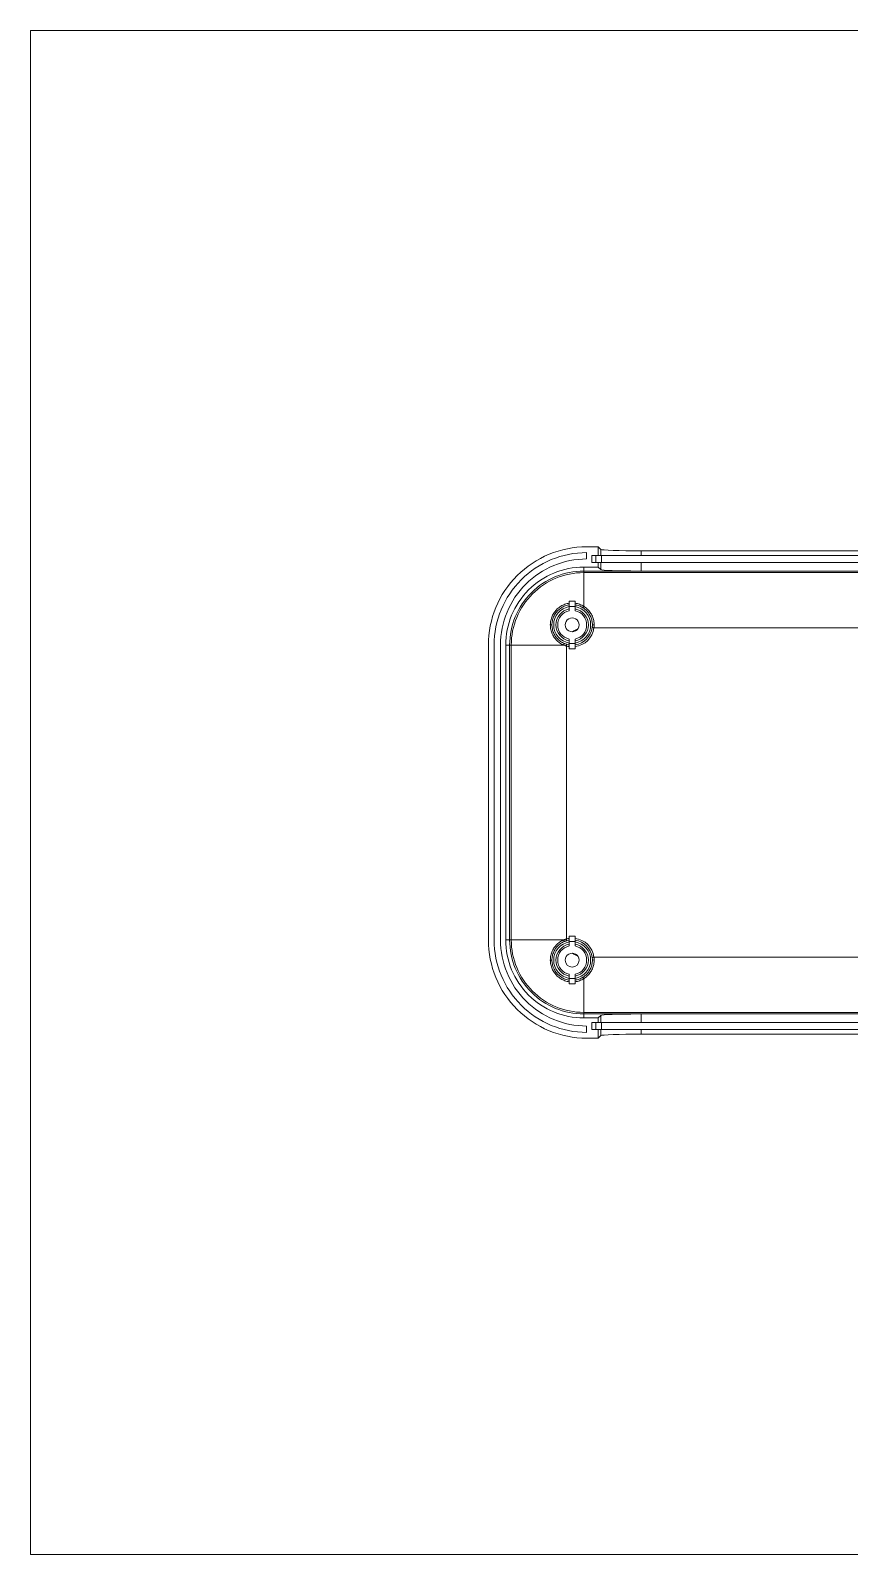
# Model space of a CAD drawing. Header units: millimetres. Extents: x -1304 to 1304, y -904 to 904.
# Drawn here: x -966.7 to -824.9, y -634.8 to -371.2 of the extents above; entities that cross this region are included whole.
import ezdxf

# ---------------------------------------------------------------- set-up
doc = ezdxf.new("R2010")
doc.units = ezdxf.units.MM
doc.header["$MEASUREMENT"] = 0
doc.layers.add('layer 1', color=7, linetype='Continuous')

msp = doc.modelspace()

# ---------------------------------------------------------------- linework, layer by layer
at = {"layer": 'layer 1', "color": 8, "lineweight": 18}
for points in [[(-966.6707, -634.8485), (-966.6707, -634.8485), (-966.6707, -371.1818), (-966.6707, -371.1818)], [(-683.1707, -371.1818), (-683.1707, -371.1818), (-966.6707, -371.1818), (-966.6707, -371.1818)], [(-966.6707, -634.8485), (-966.6707, -634.8485), (-683.1707, -634.8485), (-683.1707, -634.8485)]]:
    msp.add_open_spline(points, degree=3, dxfattribs=at)
at = {"layer": 'layer 1', "color": 155, "lineweight": 18}
for points, knots in [([(-870.4207, -460.5152), (-874.9294, -460.5152), (-879.2534, -462.3062), (-882.4415, -465.4943), (-885.6296, -468.6825), (-887.4207, -473.0065), (-887.4207, -477.5152)], [0, 0, 0, 0, 0.5, 0.5, 0.5, 1, 1, 1, 1]), ([(-870.4207, -461.5152), (-874.6642, -461.5152), (-878.7338, -463.2009), (-881.7344, -466.2014), (-884.735, -469.202), (-886.4207, -473.2717), (-886.4207, -477.5152)], [0, 0, 0, 0, 0.5, 0.5, 0.5, 1, 1, 1, 1]), ([(-870.4207, -462.6152), (-874.3724, -462.6152), (-878.1623, -464.185), (-880.9566, -466.9793), (-883.7509, -469.7736), (-885.3207, -473.5634), (-885.3207, -477.5152)], [0, 0, 0, 0, 0.5, 0.5, 0.5, 1, 1, 1, 1]), ([(-870.9207, -464.0152), (-874.5011, -464.0152), (-877.9349, -465.4375), (-880.4666, -467.9692), (-882.9984, -470.501), (-884.4207, -473.9347), (-884.4207, -477.5152)], [0, 0, 0, 0, 0.5, 0.5, 0.5, 1, 1, 1, 1]), ([(-860.9799, -464.6965), (-861.0596, -464.6965), (-861.1385, -464.6964), (-861.2167, -464.6962), (-861.2948, -464.696), (-861.3721, -464.6957), (-861.4487, -464.6956)], [0, 0, 0, 0, 0.5, 0.5, 0.5, 1, 1, 1, 1]), ([(-876.7012, -474.0269), (-876.7014, -473.8961), (-876.6948, -473.7657), (-876.6816, -473.6365), (-876.6684, -473.5073), (-876.6486, -473.3794), (-876.6223, -473.2527), (-876.596, -473.1259), (-876.5632, -473.0004), (-876.524, -472.8767), (-876.4848, -472.7531), (-876.4392, -472.6315), (-876.3875, -472.5126), (-876.3359, -472.3937), (-876.2781, -472.2776), (-876.2146, -472.1647), (-876.151, -472.0518), (-876.0816, -471.9421), (-876.0067, -471.8362), (-875.9319, -471.7303), (-875.8515, -471.6282), (-875.7662, -471.5306), (-875.6809, -471.433), (-875.5906, -471.3398), (-875.4958, -471.2516), (-875.401, -471.1633), (-875.3017, -471.0799), (-875.1984, -471.0019), (-875.095, -470.9238), (-874.9876, -470.851), (-874.8768, -470.7839), (-874.766, -470.7168), (-874.6518, -470.6555), (-874.5348, -470.6002), (-874.4177, -470.5448), (-874.2978, -470.4955), (-874.1756, -470.4524), (-874.0534, -470.4093), (-873.9289, -470.3725), (-873.8028, -470.3422), (-873.6768, -470.3118), (-873.5492, -470.288), (-873.4207, -470.2707)], [0, 0, 0, 0, 0.07142857, 0.07142857, 0.07142857, 0.14285714, 0.14285714, 0.14285714, 0.21428571, 0.21428571, 0.21428571, 0.28571429, 0.28571429, 0.28571429, 0.35714286, 0.35714286, 0.35714286, 0.42857143, 0.42857143, 0.42857143, 0.5, 0.5, 0.5, 0.57142857, 0.57142857, 0.57142857, 0.64285714, 0.64285714, 0.64285714, 0.71428571, 0.71428571, 0.71428571, 0.78571429, 0.78571429, 0.78571429, 0.85714286, 0.85714286, 0.85714286, 0.92857143, 0.92857143, 0.92857143, 1, 1, 1, 1]), ([(-876.4207, -474.0152), (-876.4207, -473.9089), (-876.4158, -473.8026), (-876.4062, -473.6967), (-876.3947, -473.5716), (-876.3766, -473.4472), (-876.3518, -473.3241), (-876.327, -473.201), (-876.2956, -473.0792), (-876.2577, -472.9594), (-876.2198, -472.8396), (-876.1754, -472.7218), (-876.1248, -472.6067), (-876.0743, -472.4917), (-876.0175, -472.3795), (-875.9549, -472.2706), (-875.8923, -472.1616), (-875.8238, -472.0561), (-875.7498, -471.9545), (-875.6757, -471.8529), (-875.5962, -471.7552), (-875.5117, -471.6621), (-875.4273, -471.5692), (-875.3378, -471.4807), (-875.2438, -471.3973), (-875.1499, -471.314), (-875.0515, -471.2357), (-874.9492, -471.163), (-874.8469, -471.0902), (-874.7406, -471.0229), (-874.631, -470.9615), (-874.5215, -470.9002), (-874.4087, -470.8447), (-874.2933, -470.7955), (-874.1777, -470.7463), (-874.0595, -470.7032), (-873.9393, -470.6667), (-873.819, -470.6301), (-873.6968, -470.6), (-873.5733, -470.5765), (-873.5226, -470.5669), (-873.4717, -470.5584), (-873.4207, -470.5511)], [0, 0, 0, 0, 0.07142857, 0.07142857, 0.07142857, 0.14285714, 0.14285714, 0.14285714, 0.21428571, 0.21428571, 0.21428571, 0.28571429, 0.28571429, 0.28571429, 0.35714286, 0.35714286, 0.35714286, 0.42857143, 0.42857143, 0.42857143, 0.5, 0.5, 0.5, 0.57142857, 0.57142857, 0.57142857, 0.64285714, 0.64285714, 0.64285714, 0.71428571, 0.71428571, 0.71428571, 0.78571429, 0.78571429, 0.78571429, 0.85714286, 0.85714286, 0.85714286, 0.92857143, 0.92857143, 0.92857143, 1, 1, 1, 1]), ([(-873.4207, -471.5657), (-874.5847, -471.8033), (-875.4207, -472.8272), (-875.4207, -474.0152), (-875.4207, -475.2031), (-874.5847, -476.2271), (-873.4207, -476.4646)], [0, 0, 0, 0, 0.5, 0.5, 0.5, 1, 1, 1, 1]), ([(-872.4207, -469.9013), (-872.588, -469.9014), (-872.7549, -469.9016), (-872.9216, -469.9018), (-873.0883, -469.9019), (-873.2546, -469.9021), (-873.4207, -469.9023)], [0, 0, 0, 0, 0.5, 0.5, 0.5, 1, 1, 1, 1]), ([(-872.4207, -470.2699), (-872.2882, -470.2874), (-872.1567, -470.312), (-872.0267, -470.3435), (-871.8967, -470.375), (-871.7684, -470.4134), (-871.6423, -470.4585), (-871.5162, -470.5037), (-871.3923, -470.5556), (-871.2718, -470.6137), (-871.1513, -470.6719), (-871.0341, -470.7364), (-870.9207, -470.8068)], [0, 0, 0, 0, 0.25, 0.25, 0.25, 0.5, 0.5, 0.5, 0.75, 0.75, 0.75, 1, 1, 1, 1]), ([(-872.4207, -470.5511), (-872.3022, -470.5682), (-872.1845, -470.5914), (-872.0683, -470.6205), (-871.9521, -470.6497), (-871.8373, -470.6849), (-871.7245, -470.7259), (-871.6118, -470.7669), (-871.501, -470.8138), (-871.3931, -470.8661), (-871.2852, -470.9184), (-871.1802, -470.9762), (-871.0786, -471.0391)], [0, 0, 0, 0, 0.25, 0.25, 0.25, 0.5, 0.5, 0.5, 0.75, 0.75, 0.75, 1, 1, 1, 1]), ([(-872.4207, -476.4646), (-871.2567, -476.2271), (-870.4207, -475.2031), (-870.4207, -474.0152), (-870.4207, -472.8272), (-871.2567, -471.8033), (-872.4207, -471.5657)], [0, 0, 0, 0, 0.5, 0.5, 0.5, 1, 1, 1, 1]), ([(-871.0786, -471.0391), (-870.9787, -471.101), (-870.8816, -471.168), (-870.7878, -471.2401), (-870.694, -471.3123), (-870.6034, -471.3895), (-870.5169, -471.4711), (-870.4305, -471.5528), (-870.3481, -471.639), (-870.2704, -471.7291), (-870.1928, -471.8191), (-870.1198, -471.913), (-870.0519, -472.0102), (-869.9839, -472.1074), (-869.921, -472.208), (-869.8632, -472.3116), (-869.8055, -472.4153), (-869.7529, -472.522), (-869.7059, -472.6314), (-869.6588, -472.7407), (-869.6172, -472.8528), (-869.5815, -472.9666), (-869.5457, -473.0804), (-869.5158, -473.1959), (-869.492, -473.3124), (-869.4681, -473.4289), (-869.4502, -473.5463), (-869.4384, -473.6637), (-869.4265, -473.7811), (-869.4207, -473.8984), (-869.4207, -474.0152)], [0, 0, 0, 0, 0.1, 0.1, 0.1, 0.2, 0.2, 0.2, 0.3, 0.3, 0.3, 0.4, 0.4, 0.4, 0.5, 0.5, 0.5, 0.6, 0.6, 0.6, 0.7, 0.7, 0.7, 0.8, 0.8, 0.8, 0.9, 0.9, 0.9, 1, 1, 1, 1]), ([(-870.9207, -470.8068), (-870.8119, -470.8742), (-870.7068, -470.9468), (-870.6051, -471.025), (-870.5033, -471.1032), (-870.4049, -471.1871), (-870.311, -471.2758), (-870.2171, -471.3645), (-870.1277, -471.4581), (-870.0433, -471.5558), (-869.959, -471.6536), (-869.8798, -471.7556), (-869.806, -471.8611), (-869.7322, -471.9667), (-869.6639, -472.0759), (-869.6012, -472.1884), (-869.5385, -472.3009), (-869.4814, -472.4168), (-869.4303, -472.5356), (-869.3792, -472.6544), (-869.334, -472.776), (-869.2952, -472.8995), (-869.2564, -473.0231), (-869.224, -473.1486), (-869.1981, -473.2751), (-869.1721, -473.4016), (-869.1527, -473.5292), (-869.1399, -473.6565), (-869.127, -473.7838), (-869.1207, -473.9108), (-869.1207, -474.0379)], [0, 0, 0, 0, 0.1, 0.1, 0.1, 0.2, 0.2, 0.2, 0.3, 0.3, 0.3, 0.4, 0.4, 0.4, 0.5, 0.5, 0.5, 0.6, 0.6, 0.6, 0.7, 0.7, 0.7, 0.8, 0.8, 0.8, 0.9, 0.9, 0.9, 1, 1, 1, 1]), ([(-874.3778, -477.5152), (-874.5026, -477.4627), (-874.6242, -477.4038), (-874.7424, -477.3385), (-874.8606, -477.2733), (-874.9753, -477.2017), (-875.0858, -477.1243), (-875.1963, -477.0469), (-875.3025, -476.9637), (-875.4039, -476.8751), (-875.5053, -476.7866), (-875.6019, -476.6927), (-875.6933, -476.594), (-875.7846, -476.4953), (-875.8707, -476.3917), (-875.9511, -476.2838), (-876.0315, -476.1759), (-876.1061, -476.0636), (-876.1745, -475.9479), (-876.2428, -475.8322), (-876.305, -475.713), (-876.3606, -475.5907), (-876.4163, -475.4685), (-876.4655, -475.3431), (-876.5079, -475.2155), (-876.5503, -475.088), (-876.5859, -474.9581), (-876.6144, -474.8271), (-876.643, -474.696), (-876.6646, -474.5636), (-876.679, -474.4301), (-876.6935, -474.2966), (-876.701, -474.1619), (-876.7012, -474.0269)], [0, 0, 0, 0, 0.09090909, 0.09090909, 0.09090909, 0.18181818, 0.18181818, 0.18181818, 0.27272727, 0.27272727, 0.27272727, 0.36363636, 0.36363636, 0.36363636, 0.45454545, 0.45454545, 0.45454545, 0.54545455, 0.54545455, 0.54545455, 0.63636364, 0.63636364, 0.63636364, 0.72727273, 0.72727273, 0.72727273, 0.81818182, 0.81818182, 0.81818182, 0.90909091, 0.90909091, 0.90909091, 1, 1, 1, 1]), ([(-874.2837, -477.2388), (-874.3875, -477.195), (-874.4893, -477.146), (-874.5884, -477.0923), (-874.7001, -477.0317), (-874.8086, -476.9651), (-874.9131, -476.8927), (-875.0174, -476.8205), (-875.1178, -476.7426), (-875.2137, -476.6594), (-875.3094, -476.5764), (-875.4006, -476.4882), (-875.4868, -476.3953), (-875.573, -476.3024), (-875.6541, -476.2048), (-875.7297, -476.1031), (-875.8053, -476.0014), (-875.8753, -475.8956), (-875.9395, -475.7863), (-876.0035, -475.6772), (-876.0616, -475.5646), (-876.1135, -475.4491), (-876.1654, -475.3336), (-876.211, -475.2152), (-876.25, -475.0947), (-876.2891, -474.9743), (-876.3216, -474.8517), (-876.3474, -474.7278), (-876.3731, -474.604), (-876.3921, -474.4789), (-876.4043, -474.353), (-876.4152, -474.2407), (-876.4207, -474.1279), (-876.4207, -474.0152)], [0, 0, 0, 0, 0.09090909, 0.09090909, 0.09090909, 0.18181818, 0.18181818, 0.18181818, 0.27272727, 0.27272727, 0.27272727, 0.36363636, 0.36363636, 0.36363636, 0.45454545, 0.45454545, 0.45454545, 0.54545455, 0.54545455, 0.54545455, 0.63636364, 0.63636364, 0.63636364, 0.72727273, 0.72727273, 0.72727273, 0.81818182, 0.81818182, 0.81818182, 0.90909091, 0.90909091, 0.90909091, 1, 1, 1, 1]), ([(-871.7207, -474.0152), (-871.7207, -473.5864), (-871.9494, -473.1903), (-872.3207, -472.9759), (-872.692, -472.7616), (-873.1494, -472.7616), (-873.5207, -472.9759), (-873.892, -473.1903), (-874.1207, -473.5864), (-874.1207, -474.0152)], [0, 0, 0, 0, 0.33333333, 0.33333333, 0.33333333, 0.66666667, 0.66666667, 0.66666667, 1, 1, 1, 1]), ([(-874.1207, -474.0152), (-874.1207, -474.4439), (-873.892, -474.84), (-873.5207, -475.0544), (-873.1494, -475.2687), (-872.692, -475.2687), (-872.3207, -475.0544), (-871.9494, -474.84), (-871.7207, -474.4439), (-871.7207, -474.0152)], [0, 0, 0, 0, 0.33333333, 0.33333333, 0.33333333, 0.66666667, 0.66666667, 0.66666667, 1, 1, 1, 1]), ([(-869.4497, -474.4652), (-869.4498, -474.4659), (-869.448, -474.4669), (-869.4443, -474.4681), (-869.4406, -474.4693), (-869.435, -474.4708), (-869.4277, -474.4724), (-869.4203, -474.474), (-869.4112, -474.4759), (-869.4004, -474.4779), (-869.3897, -474.4799), (-869.3774, -474.4821), (-869.3637, -474.4844), (-869.35, -474.4867), (-869.3349, -474.4891), (-869.3188, -474.4916), (-869.3027, -474.4941), (-869.2854, -474.4967), (-869.2675, -474.4993), (-869.2495, -474.502), (-869.2308, -474.5046), (-869.2117, -474.5072), (-869.1927, -474.5098), (-869.1732, -474.5124), (-869.1537, -474.515)], [0, 0, 0, 0, 0.125, 0.125, 0.125, 0.25, 0.25, 0.25, 0.375, 0.375, 0.375, 0.5, 0.5, 0.5, 0.625, 0.625, 0.625, 0.75, 0.75, 0.75, 0.875, 0.875, 0.875, 1, 1, 1, 1]), ([(-869.4207, -474.0152), (-869.4207, -474.057), (-869.4214, -474.0989), (-869.4229, -474.1407), (-869.4251, -474.1997), (-869.4287, -474.2587), (-869.4338, -474.3175), (-869.4381, -474.3668), (-869.4434, -474.4161), (-869.4497, -474.4652)], [0, 0, 0, 0, 0.33333333, 0.33333333, 0.33333333, 0.66666667, 0.66666667, 0.66666667, 1, 1, 1, 1]), ([(-869.4207, -474.0152), (-869.4207, -474.0212), (-869.3891, -474.027), (-869.3328, -474.0313), (-869.2766, -474.0355), (-869.2003, -474.0379), (-869.1207, -474.0379)], [0, 0, 0, 0, 0.5, 0.5, 0.5, 1, 1, 1, 1]), ([(-869.1508, -474.5152), (-869.1511, -474.5152), (-869.1514, -474.5151), (-869.1518, -474.5151), (-869.1521, -474.5151), (-869.1524, -474.5151), (-869.1527, -474.5151), (-869.1531, -474.515), (-869.1534, -474.515), (-869.1537, -474.515)], [0, 0, 0, 0, 0.33333333, 0.33333333, 0.33333333, 0.66666667, 0.66666667, 0.66666667, 1, 1, 1, 1]), ([(-869.1207, -474.0379), (-869.1207, -474.0922), (-869.1219, -474.146), (-869.1241, -474.1984), (-869.1263, -474.2508), (-869.1295, -474.3017), (-869.1339, -474.3542), (-869.1383, -474.4067), (-869.1439, -474.4607), (-869.1508, -474.5152)], [0, 0, 0, 0, 0.33333333, 0.33333333, 0.33333333, 0.66666667, 0.66666667, 0.66666667, 1, 1, 1, 1]), ([(-873.9199, -477.6752), (-873.9689, -477.6615), (-874.0186, -477.6465), (-874.0682, -477.6305), (-874.1178, -477.6144), (-874.1673, -477.5973), (-874.2187, -477.5782), (-874.2701, -477.5592), (-874.3234, -477.5381), (-874.3778, -477.5152)], [0, 0, 0, 0, 0.33333333, 0.33333333, 0.33333333, 0.66666667, 0.66666667, 0.66666667, 1, 1, 1, 1]), ([(-873.8523, -477.3889), (-873.8962, -477.3768), (-873.9399, -477.3638), (-873.9833, -477.35), (-874.0463, -477.3299), (-874.1088, -477.308), (-874.1706, -477.2844), (-874.2085, -477.2699), (-874.2463, -477.2547), (-874.2837, -477.2388)], [0, 0, 0, 0, 0.33333333, 0.33333333, 0.33333333, 0.66666667, 0.66666667, 0.66666667, 1, 1, 1, 1]), ([(-873.9207, -477.6812), (-873.9207, -477.6805), (-873.9207, -477.6798), (-873.9206, -477.6791), (-873.9205, -477.6784), (-873.9204, -477.6778), (-873.9203, -477.6771), (-873.9202, -477.6764), (-873.9201, -477.6758), (-873.9199, -477.6752)], [0, 0, 0, 0, 0.33333333, 0.33333333, 0.33333333, 0.66666667, 0.66666667, 0.66666667, 1, 1, 1, 1]), ([(-873.8523, -477.3889), (-873.8516, -477.3891), (-873.8514, -477.3911), (-873.8517, -477.3949), (-873.852, -477.3987), (-873.8528, -477.4042), (-873.8542, -477.4115), (-873.8555, -477.4187), (-873.8573, -477.4276), (-873.8595, -477.438), (-873.8618, -477.4484), (-873.8645, -477.4603), (-873.8676, -477.4735), (-873.8708, -477.4868), (-873.8743, -477.5013), (-873.8782, -477.5168), (-873.882, -477.5323), (-873.8862, -477.5488), (-873.8907, -477.566), (-873.8952, -477.5832), (-873.8999, -477.6012), (-873.9048, -477.6195), (-873.9097, -477.6378), (-873.9147, -477.6565), (-873.9199, -477.6752)], [0, 0, 0, 0, 0.125, 0.125, 0.125, 0.25, 0.25, 0.25, 0.375, 0.375, 0.375, 0.5, 0.5, 0.5, 0.625, 0.625, 0.625, 0.75, 0.75, 0.75, 0.875, 0.875, 0.875, 1, 1, 1, 1]), ([(-887.4207, -528.5152), (-887.4207, -533.0238), (-885.6296, -537.3479), (-882.4415, -540.536), (-879.2534, -543.7241), (-874.9294, -545.5152), (-870.4207, -545.5152)], [0, 0, 0, 0, 0.5, 0.5, 0.5, 1, 1, 1, 1]), ([(-886.4207, -528.5152), (-886.4207, -532.7586), (-884.735, -536.8283), (-881.7344, -539.8289), (-878.7338, -542.8294), (-874.6642, -544.5152), (-870.4207, -544.5152)], [0, 0, 0, 0, 0.5, 0.5, 0.5, 1, 1, 1, 1]), ([(-885.3207, -528.5152), (-885.3207, -532.4669), (-883.7509, -536.2568), (-880.9566, -539.051), (-878.1623, -541.8453), (-874.3724, -543.4152), (-870.4207, -543.4152)], [0, 0, 0, 0, 0.5, 0.5, 0.5, 1, 1, 1, 1]), ([(-884.4207, -528.5152), (-884.4207, -532.0956), (-882.9984, -535.5294), (-880.4666, -538.0611), (-877.9349, -540.5928), (-874.5011, -542.0152), (-870.9207, -542.0152)], [0, 0, 0, 0, 0.5, 0.5, 0.5, 1, 1, 1, 1]), ([(-876.7012, -532.0034), (-876.701, -531.8684), (-876.6935, -531.7337), (-876.679, -531.6002), (-876.6646, -531.4667), (-876.643, -531.3343), (-876.6145, -531.2033), (-876.5859, -531.0722), (-876.5503, -530.9424), (-876.5079, -530.8148), (-876.4655, -530.6872), (-876.4163, -530.5619), (-876.3606, -530.4396), (-876.305, -530.3173), (-876.2428, -530.1981), (-876.1745, -530.0824), (-876.1061, -529.9667), (-876.0315, -529.8545), (-875.9511, -529.7466), (-875.8708, -529.6387), (-875.7847, -529.5351), (-875.6933, -529.4364), (-875.602, -529.3376), (-875.5053, -529.2437), (-875.4039, -529.1552), (-875.3025, -529.0666), (-875.1963, -528.9834), (-875.0858, -528.906), (-874.9754, -528.8286), (-874.8606, -528.757), (-874.7424, -528.6918), (-874.6242, -528.6265), (-874.5026, -528.5676), (-874.3778, -528.5152)], [0, 0, 0, 0, 0.09090909, 0.09090909, 0.09090909, 0.18181818, 0.18181818, 0.18181818, 0.27272727, 0.27272727, 0.27272727, 0.36363636, 0.36363636, 0.36363636, 0.45454545, 0.45454545, 0.45454545, 0.54545455, 0.54545455, 0.54545455, 0.63636364, 0.63636364, 0.63636364, 0.72727273, 0.72727273, 0.72727273, 0.81818182, 0.81818182, 0.81818182, 0.90909091, 0.90909091, 0.90909091, 1, 1, 1, 1]), ([(-876.4207, -532.0152), (-876.4207, -531.8905), (-876.414, -531.7661), (-876.4008, -531.6428), (-876.3877, -531.5195), (-876.368, -531.3974), (-876.3418, -531.2763), (-876.3157, -531.1553), (-876.283, -531.0354), (-876.2441, -530.9175), (-876.2052, -530.7997), (-876.16, -530.6839), (-876.1088, -530.571), (-876.0577, -530.458), (-876.0006, -530.3479), (-875.9377, -530.241), (-875.8748, -530.1341), (-875.8062, -530.0304), (-875.7323, -529.9307), (-875.6583, -529.831), (-875.5791, -529.7352), (-875.4951, -529.6439), (-875.411, -529.5527), (-875.3221, -529.4659), (-875.2287, -529.384), (-875.1353, -529.3021), (-875.0375, -529.2251), (-874.9358, -529.1535), (-874.8341, -529.0819), (-874.7285, -529.0156), (-874.6196, -528.9552), (-874.5107, -528.8947), (-874.3986, -528.84), (-874.2837, -528.7915)], [0, 0, 0, 0, 0.09090909, 0.09090909, 0.09090909, 0.18181818, 0.18181818, 0.18181818, 0.27272727, 0.27272727, 0.27272727, 0.36363636, 0.36363636, 0.36363636, 0.45454545, 0.45454545, 0.45454545, 0.54545455, 0.54545455, 0.54545455, 0.63636364, 0.63636364, 0.63636364, 0.72727273, 0.72727273, 0.72727273, 0.81818182, 0.81818182, 0.81818182, 0.90909091, 0.90909091, 0.90909091, 1, 1, 1, 1]), ([(-873.4207, -529.5657), (-874.5847, -529.8033), (-875.4207, -530.8272), (-875.4207, -532.0152), (-875.4207, -533.2031), (-874.5847, -534.2271), (-873.4207, -534.4646)], [0, 0, 0, 0, 0.5, 0.5, 0.5, 1, 1, 1, 1]), ([(-874.3778, -528.5152), (-874.328, -528.4941), (-874.2779, -528.4742), (-874.2283, -528.4556), (-874.1786, -528.4371), (-874.1293, -528.4198), (-874.0782, -528.4031), (-874.0271, -528.3864), (-873.9741, -528.3703), (-873.9199, -528.3552)], [0, 0, 0, 0, 0.33333333, 0.33333333, 0.33333333, 0.66666667, 0.66666667, 0.66666667, 1, 1, 1, 1]), ([(-874.2837, -528.7915), (-874.2508, -528.7776), (-874.2177, -528.7642), (-874.1844, -528.7513), (-874.1244, -528.728), (-874.0637, -528.7064), (-874.0025, -528.6865), (-873.9528, -528.6704), (-873.9027, -528.6553), (-873.8523, -528.6414)], [0, 0, 0, 0, 0.33333333, 0.33333333, 0.33333333, 0.66666667, 0.66666667, 0.66666667, 1, 1, 1, 1]), ([(-873.9199, -528.3552), (-873.9201, -528.3545), (-873.9202, -528.3539), (-873.9203, -528.3532), (-873.9204, -528.3526), (-873.9205, -528.3519), (-873.9206, -528.3512), (-873.9207, -528.3505), (-873.9207, -528.3498), (-873.9207, -528.3491)], [0, 0, 0, 0, 0.33333333, 0.33333333, 0.33333333, 0.66666667, 0.66666667, 0.66666667, 1, 1, 1, 1]), ([(-873.8523, -528.6414), (-873.8516, -528.6412), (-873.8514, -528.6392), (-873.8517, -528.6354), (-873.852, -528.6317), (-873.8528, -528.6261), (-873.8542, -528.6189), (-873.8555, -528.6116), (-873.8573, -528.6027), (-873.8595, -528.5923), (-873.8618, -528.5819), (-873.8645, -528.57), (-873.8676, -528.5568), (-873.8708, -528.5436), (-873.8743, -528.5291), (-873.8782, -528.5136), (-873.882, -528.498), (-873.8862, -528.4815), (-873.8907, -528.4643), (-873.8952, -528.4471), (-873.8999, -528.4291), (-873.9048, -528.4108), (-873.9097, -528.3925), (-873.9147, -528.3739), (-873.9199, -528.3552)], [0, 0, 0, 0, 0.125, 0.125, 0.125, 0.25, 0.25, 0.25, 0.375, 0.375, 0.375, 0.5, 0.5, 0.5, 0.625, 0.625, 0.625, 0.75, 0.75, 0.75, 0.875, 0.875, 0.875, 1, 1, 1, 1]), ([(-872.4207, -534.4646), (-871.2567, -534.2271), (-870.4207, -533.2031), (-870.4207, -532.0152), (-870.4207, -530.8272), (-871.2567, -529.8033), (-872.4207, -529.5657)], [0, 0, 0, 0, 0.5, 0.5, 0.5, 1, 1, 1, 1]), ([(-873.4207, -535.7596), (-873.5492, -535.7423), (-873.6768, -535.7185), (-873.8028, -535.6882), (-873.9289, -535.6578), (-874.0534, -535.621), (-874.1756, -535.5779), (-874.2978, -535.5348), (-874.4177, -535.4855), (-874.5347, -535.4302), (-874.6518, -535.3748), (-874.7659, -535.3135), (-874.8767, -535.2465), (-874.9875, -535.1794), (-875.0949, -535.1066), (-875.1983, -535.0285), (-875.3017, -534.9504), (-875.4009, -534.867), (-875.4957, -534.7788), (-875.5905, -534.6905), (-875.6809, -534.5973), (-875.7662, -534.4997), (-875.8515, -534.4021), (-875.9319, -534.3), (-876.0067, -534.1941), (-876.0816, -534.0883), (-876.151, -533.9785), (-876.2146, -533.8656), (-876.2781, -533.7527), (-876.3358, -533.6366), (-876.3875, -533.5178), (-876.4392, -533.3989), (-876.4848, -533.2773), (-876.524, -533.1536), (-876.5632, -533.03), (-876.596, -532.9044), (-876.6223, -532.7777), (-876.6486, -532.6509), (-876.6684, -532.523), (-876.6816, -532.3938), (-876.6948, -532.2646), (-876.7014, -532.1342), (-876.7012, -532.0034)], [0, 0, 0, 0, 0.07142857, 0.07142857, 0.07142857, 0.14285714, 0.14285714, 0.14285714, 0.21428571, 0.21428571, 0.21428571, 0.28571429, 0.28571429, 0.28571429, 0.35714286, 0.35714286, 0.35714286, 0.42857143, 0.42857143, 0.42857143, 0.5, 0.5, 0.5, 0.57142857, 0.57142857, 0.57142857, 0.64285714, 0.64285714, 0.64285714, 0.71428571, 0.71428571, 0.71428571, 0.78571429, 0.78571429, 0.78571429, 0.85714286, 0.85714286, 0.85714286, 0.92857143, 0.92857143, 0.92857143, 1, 1, 1, 1]), ([(-873.4207, -535.4793), (-873.4704, -535.4721), (-873.52, -535.4638), (-873.5694, -535.4545), (-873.6926, -535.4313), (-873.8145, -535.4014), (-873.9345, -535.3651), (-874.0544, -535.3288), (-874.1723, -535.2861), (-874.2876, -535.2372), (-874.4028, -535.1883), (-874.5154, -535.1333), (-874.6247, -535.0723), (-874.7341, -535.0114), (-874.8402, -534.9445), (-874.9425, -534.8721), (-875.0447, -534.7998), (-875.143, -534.722), (-875.2369, -534.6391), (-875.3308, -534.5562), (-875.4203, -534.4683), (-875.5047, -534.3758), (-875.5893, -534.2832), (-875.6689, -534.1861), (-875.743, -534.085), (-875.8172, -533.984), (-875.8858, -533.8789), (-875.9487, -533.7705), (-876.0115, -533.6621), (-876.0685, -533.5504), (-876.1193, -533.436), (-876.1702, -533.3214), (-876.2149, -533.2041), (-876.2532, -533.0848), (-876.2915, -532.9655), (-876.3234, -532.8442), (-876.3487, -532.7215), (-876.3739, -532.5989), (-876.3926, -532.4749), (-876.4046, -532.3502), (-876.4153, -532.2389), (-876.4207, -532.127), (-876.4207, -532.0152)], [0, 0, 0, 0, 0.07142857, 0.07142857, 0.07142857, 0.14285714, 0.14285714, 0.14285714, 0.21428571, 0.21428571, 0.21428571, 0.28571429, 0.28571429, 0.28571429, 0.35714286, 0.35714286, 0.35714286, 0.42857143, 0.42857143, 0.42857143, 0.5, 0.5, 0.5, 0.57142857, 0.57142857, 0.57142857, 0.64285714, 0.64285714, 0.64285714, 0.71428571, 0.71428571, 0.71428571, 0.78571429, 0.78571429, 0.78571429, 0.85714286, 0.85714286, 0.85714286, 0.92857143, 0.92857143, 0.92857143, 1, 1, 1, 1]), ([(-871.7207, -532.0152), (-871.7207, -531.5864), (-871.9494, -531.1903), (-872.3207, -530.9759), (-872.692, -530.7616), (-873.1494, -530.7616), (-873.5207, -530.9759), (-873.892, -531.1903), (-874.1207, -531.5864), (-874.1207, -532.0152)], [0, 0, 0, 0, 0.33333333, 0.33333333, 0.33333333, 0.66666667, 0.66666667, 0.66666667, 1, 1, 1, 1]), ([(-874.1207, -532.0152), (-874.1207, -532.6779), (-873.5834, -533.2152), (-872.9207, -533.2152), (-872.258, -533.2152), (-871.7207, -532.6779), (-871.7207, -532.0152)], [0, 0, 0, 0, 0.5, 0.5, 0.5, 1, 1, 1, 1]), ([(-869.4207, -532.0152), (-869.4207, -532.132), (-869.4265, -532.2494), (-869.4384, -532.3668), (-869.4503, -532.4842), (-869.4681, -532.6017), (-869.492, -532.7182), (-869.5159, -532.8347), (-869.5458, -532.9503), (-869.5816, -533.0641), (-869.6173, -533.1778), (-869.6589, -533.2898), (-869.706, -533.3992), (-869.753, -533.5085), (-869.8056, -533.6152), (-869.8633, -533.7189), (-869.9211, -533.8225), (-869.984, -533.923), (-870.0519, -534.0202), (-870.1199, -534.1174), (-870.1929, -534.2113), (-870.2706, -534.3014), (-870.3483, -534.3914), (-870.4306, -534.4776), (-870.5171, -534.5593), (-870.6036, -534.641), (-870.6941, -534.7182), (-870.7879, -534.7903), (-870.8817, -534.8623), (-870.9787, -534.9294), (-871.0786, -534.9912)], [0, 0, 0, 0, 0.1, 0.1, 0.1, 0.2, 0.2, 0.2, 0.3, 0.3, 0.3, 0.4, 0.4, 0.4, 0.5, 0.5, 0.5, 0.6, 0.6, 0.6, 0.7, 0.7, 0.7, 0.8, 0.8, 0.8, 0.9, 0.9, 0.9, 1, 1, 1, 1]), ([(-869.1207, -531.9924), (-869.1207, -532.1195), (-869.127, -532.2466), (-869.1399, -532.3739), (-869.1528, -532.5013), (-869.1722, -532.6289), (-869.1981, -532.7555), (-869.224, -532.882), (-869.2565, -533.0075), (-869.2953, -533.131), (-869.3341, -533.2546), (-869.3793, -533.3762), (-869.4304, -533.495), (-869.4815, -533.6137), (-869.5386, -533.7296), (-869.6013, -533.8421), (-869.664, -533.9546), (-869.7323, -534.0637), (-869.8061, -534.1693), (-869.8799, -534.2749), (-869.9591, -534.3768), (-870.0435, -534.4746), (-870.1278, -534.5724), (-870.2172, -534.666), (-870.3112, -534.7547), (-870.4051, -534.8434), (-870.5035, -534.9272), (-870.6052, -535.0054), (-870.7069, -535.0836), (-870.812, -535.1562), (-870.9207, -535.2235)], [0, 0, 0, 0, 0.1, 0.1, 0.1, 0.2, 0.2, 0.2, 0.3, 0.3, 0.3, 0.4, 0.4, 0.4, 0.5, 0.5, 0.5, 0.6, 0.6, 0.6, 0.7, 0.7, 0.7, 0.8, 0.8, 0.8, 0.9, 0.9, 0.9, 1, 1, 1, 1]), ([(-869.4497, -531.5651), (-869.4498, -531.5644), (-869.448, -531.5634), (-869.4443, -531.5622), (-869.4406, -531.561), (-869.435, -531.5596), (-869.4277, -531.5579), (-869.4203, -531.5563), (-869.4112, -531.5544), (-869.4004, -531.5524), (-869.3897, -531.5504), (-869.3774, -531.5482), (-869.3637, -531.5459), (-869.35, -531.5436), (-869.3349, -531.5412), (-869.3188, -531.5387), (-869.3027, -531.5362), (-869.2854, -531.5336), (-869.2675, -531.531), (-869.2495, -531.5284), (-869.2308, -531.5257), (-869.2117, -531.5231), (-869.1927, -531.5205), (-869.1732, -531.5179), (-869.1537, -531.5153)], [0, 0, 0, 0, 0.125, 0.125, 0.125, 0.25, 0.25, 0.25, 0.375, 0.375, 0.375, 0.5, 0.5, 0.5, 0.625, 0.625, 0.625, 0.75, 0.75, 0.75, 0.875, 0.875, 0.875, 1, 1, 1, 1]), ([(-869.4497, -531.5651), (-869.4448, -531.6032), (-869.4405, -531.6413), (-869.4368, -531.6795), (-869.4311, -531.739), (-869.4269, -531.7987), (-869.4242, -531.8584), (-869.4219, -531.9106), (-869.4207, -531.9629), (-869.4207, -532.0152)], [0, 0, 0, 0, 0.33333333, 0.33333333, 0.33333333, 0.66666667, 0.66666667, 0.66666667, 1, 1, 1, 1]), ([(-869.1537, -531.5153), (-869.1534, -531.5153), (-869.1531, -531.5153), (-869.1527, -531.5152), (-869.1524, -531.5152), (-869.1521, -531.5152), (-869.1518, -531.5152), (-869.1514, -531.5152), (-869.1511, -531.5152), (-869.1508, -531.5152)], [0, 0, 0, 0, 0.33333333, 0.33333333, 0.33333333, 0.66666667, 0.66666667, 0.66666667, 1, 1, 1, 1]), ([(-869.1508, -531.5152), (-869.1446, -531.564), (-869.1392, -531.6142), (-869.1348, -531.665), (-869.1304, -531.7159), (-869.127, -531.7673), (-869.1245, -531.8217), (-869.1221, -531.876), (-869.1207, -531.9331), (-869.1207, -531.9924)], [0, 0, 0, 0, 0.33333333, 0.33333333, 0.33333333, 0.66666667, 0.66666667, 0.66666667, 1, 1, 1, 1]), ([(-871.0786, -534.9912), (-871.1803, -535.0541), (-871.2852, -535.1119), (-871.3931, -535.1642), (-871.501, -535.2165), (-871.6118, -535.2634), (-871.7246, -535.3044), (-871.8373, -535.3454), (-871.9521, -535.3806), (-872.0683, -535.4098), (-872.1845, -535.439), (-872.3022, -535.4622), (-872.4207, -535.4793)], [0, 0, 0, 0, 0.25, 0.25, 0.25, 0.5, 0.5, 0.5, 0.75, 0.75, 0.75, 1, 1, 1, 1]), ([(-870.9207, -535.2235), (-871.0341, -535.2939), (-871.1513, -535.3584), (-871.2718, -535.4166), (-871.3923, -535.4748), (-871.5162, -535.5267), (-871.6423, -535.5718), (-871.7684, -535.617), (-871.8967, -535.6553), (-872.0267, -535.6868), (-872.1566, -535.7183), (-872.2882, -535.7429), (-872.4207, -535.7604)], [0, 0, 0, 0, 0.25, 0.25, 0.25, 0.5, 0.5, 0.5, 0.75, 0.75, 0.75, 1, 1, 1, 1]), ([(-873.4207, -536.128), (-873.2545, -536.1282), (-873.0881, -536.1284), (-872.9214, -536.1286), (-872.7548, -536.1287), (-872.5878, -536.1289), (-872.4207, -536.129)], [0, 0, 0, 0, 0.5, 0.5, 0.5, 1, 1, 1, 1]), ([(-861.4487, -541.3348), (-861.3721, -541.3346), (-861.2948, -541.3343), (-861.2167, -541.3341), (-861.1385, -541.3339), (-861.0596, -541.3338), (-860.9799, -541.3338)], [0, 0, 0, 0, 0.5, 0.5, 0.5, 1, 1, 1, 1])]:
    msp.add_open_spline(points, degree=3, knots=knots, dxfattribs=at)
for points in [[(-868.4207, -460.5152), (-868.4207, -460.5152), (-870.4207, -460.5152), (-870.4207, -460.5152)], [(-868.4207, -460.5152), (-868.4207, -460.5152), (-867.9756, -460.9602), (-867.9756, -460.9602)], [(-868.4207, -460.5152), (-868.4207, -460.5152), (-868.4207, -462.0152), (-868.4207, -462.0152)], [(-867.9757, -460.9602), (-867.844, -461.0918), (-864.7508, -461.1961), (-860.9799, -461.1961)], [(-788.8615, -461.1961), (-788.8615, -461.1961), (-860.9799, -461.1961), (-860.9799, -461.1961)], [(-868.4207, -464.0152), (-868.4207, -464.0152), (-870.9207, -464.0152), (-870.9207, -464.0152)], [(-870.4207, -462.6152), (-870.4207, -462.6152), (-870.4207, -461.5152), (-870.4207, -461.5152)], [(-869.5207, -462.0152), (-869.5207, -462.0152), (-869.5207, -463.2152), (-869.5207, -463.2152)], [(-868.4207, -462.0152), (-868.4207, -462.0152), (-869.5207, -462.0152), (-869.5207, -462.0152)], [(-869.5207, -463.2152), (-869.5207, -463.2152), (-868.4207, -463.2152), (-868.4207, -463.2152)], [(-867.9756, -462.0152), (-867.9756, -462.0152), (-868.4207, -462.0152), (-868.4207, -462.0152)], [(-867.9756, -463.2152), (-867.9756, -463.2152), (-868.4207, -463.2152), (-868.4207, -463.2152)], [(-868.4207, -463.2152), (-868.4207, -463.2152), (-868.4207, -464.0152), (-868.4207, -464.0152)], [(-868.4207, -464.0152), (-868.4207, -464.0152), (-867.9756, -464.4602), (-867.9756, -464.4602)], [(-860.9799, -462.0152), (-860.9799, -462.0152), (-867.9756, -462.0152), (-867.9756, -462.0152)], [(-860.9799, -463.2152), (-860.9799, -463.2152), (-867.9756, -463.2152), (-867.9756, -463.2152)], [(-788.8615, -462.0152), (-788.8615, -462.0152), (-860.9799, -462.0152), (-860.9799, -462.0152)], [(-788.8615, -463.2152), (-788.8615, -463.2152), (-860.9799, -463.2152), (-860.9799, -463.2152)], [(-867.9757, -464.4602), (-867.8504, -464.5855), (-865.0309, -464.6872), (-861.4487, -464.6956)], [(-860.9799, -464.6965), (-860.9799, -464.6965), (-788.8615, -464.6965), (-788.8615, -464.6965)], [(-873.4207, -470.8152), (-873.4207, -470.8152), (-873.4207, -469.9023), (-873.4207, -469.9023)], [(-873.4207, -470.8152), (-873.4207, -470.8152), (-873.4207, -471.5657), (-873.4207, -471.5657)], [(-873.4207, -470.8152), (-873.4207, -470.8152), (-872.4207, -470.8152), (-872.4207, -470.8152)], [(-872.4207, -470.8152), (-872.4207, -470.8152), (-872.4207, -469.9013), (-872.4207, -469.9013)], [(-872.4207, -471.5657), (-872.4207, -471.5657), (-872.4207, -470.8152), (-872.4207, -470.8152)], [(-871.0786, -471.0391), (-871.0732, -471.0425), (-871.0041, -470.9408), (-870.9207, -470.8068)], [(-876.7012, -474.0269), (-876.5434, -474.0265), (-876.4207, -474.0214), (-876.4207, -474.0152)], [(-872.4207, -477.4793), (-870.8663, -477.2549), (-869.6517, -476.0226), (-869.4497, -474.4652)], [(-869.1508, -474.5152), (-869.1508, -474.5152), (-780.6906, -474.5152), (-780.6906, -474.5152)], [(-873.4207, -476.4646), (-873.4207, -476.4646), (-873.4207, -477.2152), (-873.4207, -477.2152)], [(-873.4207, -477.2152), (-873.4207, -477.2152), (-872.4207, -477.2152), (-872.4207, -477.2152)], [(-873.4207, -477.2152), (-873.4207, -477.2152), (-873.4207, -478.148), (-873.4207, -478.148)], [(-871.928, -474.6893), (-872.2618, -474.8083), (-872.5719, -474.9855), (-872.8439, -475.2127)], [(-872.4207, -477.2152), (-872.4207, -477.2152), (-872.4207, -476.4646), (-872.4207, -476.4646)], [(-872.4207, -477.2152), (-872.4207, -477.2152), (-872.4207, -478.148), (-872.4207, -478.148)], [(-887.4207, -477.5152), (-887.4207, -477.5152), (-887.4207, -528.5152), (-887.4207, -528.5152)], [(-886.4207, -477.5152), (-886.4207, -477.5152), (-886.4207, -528.5152), (-886.4207, -528.5152)], [(-885.3207, -528.5152), (-885.3207, -528.5152), (-885.3207, -477.5152), (-885.3207, -477.5152)], [(-884.4207, -477.5152), (-884.4207, -477.5152), (-884.4207, -528.5152), (-884.4207, -528.5152)], [(-874.3778, -477.5152), (-874.3149, -477.3657), (-874.2733, -477.2433), (-874.2837, -477.2388)], [(-873.9207, -528.3491), (-873.9207, -528.3491), (-873.9207, -477.6812), (-873.9207, -477.6812)], [(-873.8523, -477.3889), (-873.7104, -477.4281), (-873.5663, -477.4582), (-873.4207, -477.4793)], [(-873.4207, -478.148), (-873.4207, -478.148), (-872.4207, -478.148), (-872.4207, -478.148)], [(-874.2837, -528.7915), (-874.2733, -528.787), (-874.3149, -528.6646), (-874.3778, -528.5152)], [(-873.4207, -528.5511), (-873.5663, -528.5721), (-873.7104, -528.6022), (-873.8523, -528.6414)], [(-873.4207, -528.8152), (-873.4207, -528.8152), (-873.4207, -527.8823), (-873.4207, -527.8823)], [(-872.4207, -527.8823), (-872.4207, -527.8823), (-873.4207, -527.8823), (-873.4207, -527.8823)], [(-873.4207, -528.8152), (-873.4207, -528.8152), (-873.4207, -529.5657), (-873.4207, -529.5657)], [(-873.4207, -528.8152), (-873.4207, -528.8152), (-872.4207, -528.8152), (-872.4207, -528.8152)], [(-872.4207, -528.8152), (-872.4207, -528.8152), (-872.4207, -527.8823), (-872.4207, -527.8823)], [(-869.4497, -531.5651), (-869.6517, -530.0077), (-870.8663, -528.7754), (-872.4207, -528.5511)], [(-872.4207, -529.5657), (-872.4207, -529.5657), (-872.4207, -528.8152), (-872.4207, -528.8152)], [(-876.4207, -532.0152), (-876.4207, -532.0089), (-876.5434, -532.0038), (-876.7012, -532.0034)], [(-872.8439, -530.8176), (-872.5719, -531.0448), (-872.2618, -531.222), (-871.928, -531.341)], [(-869.1207, -531.9924), (-869.2863, -531.9924), (-869.4206, -532.0026), (-869.4207, -532.0152)], [(-780.6906, -531.5152), (-780.6906, -531.5152), (-869.1508, -531.5152), (-869.1508, -531.5152)], [(-873.4207, -534.4646), (-873.4207, -534.4646), (-873.4207, -535.2152), (-873.4207, -535.2152)], [(-873.4207, -535.2152), (-873.4207, -535.2152), (-872.4207, -535.2152), (-872.4207, -535.2152)], [(-873.4207, -535.2152), (-873.4207, -535.2152), (-873.4207, -536.128), (-873.4207, -536.128)], [(-872.4207, -535.2152), (-872.4207, -535.2152), (-872.4207, -534.4646), (-872.4207, -534.4646)], [(-872.4207, -535.2152), (-872.4207, -535.2152), (-872.4207, -536.129), (-872.4207, -536.129)], [(-870.9207, -535.2235), (-871.0041, -535.0895), (-871.0732, -534.9878), (-871.0786, -534.9912)], [(-870.9207, -542.0152), (-870.9207, -542.0152), (-868.4207, -542.0152), (-868.4207, -542.0152)], [(-868.4207, -542.8152), (-868.4207, -542.8152), (-869.5207, -542.8152), (-869.5207, -542.8152)], [(-869.5207, -542.8152), (-869.5207, -542.8152), (-869.5207, -544.0152), (-869.5207, -544.0152)], [(-868.4207, -542.0152), (-868.4207, -542.0152), (-867.9756, -541.5701), (-867.9756, -541.5701)], [(-868.4207, -542.0152), (-868.4207, -542.0152), (-868.4207, -542.8152), (-868.4207, -542.8152)], [(-867.9756, -542.8152), (-867.9756, -542.8152), (-868.4207, -542.8152), (-868.4207, -542.8152)], [(-861.4487, -541.3347), (-865.0309, -541.3431), (-867.8504, -541.4448), (-867.9757, -541.5701)], [(-860.9799, -542.8152), (-860.9799, -542.8152), (-867.9756, -542.8152), (-867.9756, -542.8152)], [(-788.8615, -541.3338), (-788.8615, -541.3338), (-860.9799, -541.3338), (-860.9799, -541.3338)], [(-788.8615, -542.8152), (-788.8615, -542.8152), (-860.9799, -542.8152), (-860.9799, -542.8152)], [(-870.4207, -544.5152), (-870.4207, -544.5152), (-870.4207, -543.4152), (-870.4207, -543.4152)], [(-870.4207, -545.5152), (-870.4207, -545.5152), (-868.4207, -545.5152), (-868.4207, -545.5152)], [(-869.5207, -544.0152), (-869.5207, -544.0152), (-868.4207, -544.0152), (-868.4207, -544.0152)], [(-867.9756, -544.0152), (-867.9756, -544.0152), (-868.4207, -544.0152), (-868.4207, -544.0152)], [(-868.4207, -544.0152), (-868.4207, -544.0152), (-868.4207, -545.5152), (-868.4207, -545.5152)], [(-868.4207, -545.5152), (-868.4207, -545.5152), (-867.9756, -545.0701), (-867.9756, -545.0701)], [(-860.9799, -544.8342), (-864.7508, -544.8342), (-867.844, -544.9385), (-867.9757, -545.0701)], [(-860.9799, -544.0152), (-860.9799, -544.0152), (-867.9756, -544.0152), (-867.9756, -544.0152)], [(-788.8615, -544.0152), (-788.8615, -544.0152), (-860.9799, -544.0152), (-860.9799, -544.0152)], [(-788.8615, -544.8342), (-788.8615, -544.8342), (-860.9799, -544.8342), (-860.9799, -544.8342)]]:
    msp.add_open_spline(points, degree=3, dxfattribs=at)
at = {"layer": 'layer 1', "color": 155, "lineweight": 13}
for points in [[(-867.9756, -460.9602), (-867.9756, -460.9602), (-867.9756, -462.0152), (-867.9756, -462.0152)], [(-860.9799, -461.1961), (-860.9799, -461.1961), (-860.9799, -462.0152), (-860.9799, -462.0152)], [(-870.9207, -464.0152), (-870.9207, -464.0152), (-870.9207, -464.6956), (-870.9207, -464.6956)], [(-868.835, -463.2152), (-868.835, -463.2152), (-868.835, -462.0152), (-868.835, -462.0152)], [(-867.9756, -463.2152), (-867.9756, -463.2152), (-867.9756, -464.4602), (-867.9756, -464.4602)], [(-867.8356, -463.2152), (-867.8356, -463.2152), (-867.8356, -462.0152), (-867.8356, -462.0152)], [(-860.9799, -463.2152), (-860.9799, -463.2152), (-860.9799, -464.6965), (-860.9799, -464.6965)], [(-870.9207, -464.9726), (-870.9207, -464.9726), (-870.9207, -464.6956), (-870.9207, -464.6956)], [(-870.9207, -464.6956), (-870.9207, -464.6956), (-861.4487, -464.6956), (-861.4487, -464.6956)], [(-870.9207, -470.8068), (-870.9207, -470.8068), (-870.9207, -464.9726), (-870.9207, -464.9726)], [(-870.9207, -464.9726), (-870.9207, -464.9726), (-778.9207, -464.9726), (-778.9207, -464.9726)], [(-872.4207, -477.7821), (-870.7186, -477.5562), (-869.3795, -476.217), (-869.1537, -474.515)], [(-884.4207, -477.5152), (-884.4207, -477.5152), (-883.7403, -477.5152), (-883.7403, -477.5152)], [(-883.4633, -477.5152), (-883.4633, -477.5152), (-883.7403, -477.5152), (-883.7403, -477.5152)], [(-883.7403, -528.5152), (-883.7403, -528.5152), (-883.7403, -477.5152), (-883.7403, -477.5152)], [(-874.3778, -477.5152), (-874.3778, -477.5152), (-883.4633, -477.5152), (-883.4633, -477.5152)], [(-883.4633, -528.5152), (-883.4633, -528.5152), (-883.4633, -477.5152), (-883.4633, -477.5152)], [(-873.9207, -477.6812), (-873.7565, -477.726), (-873.5894, -477.7597), (-873.4207, -477.7821)], [(-884.4207, -528.5152), (-884.4207, -528.5152), (-883.7403, -528.5152), (-883.7403, -528.5152)], [(-883.4633, -528.5152), (-883.4633, -528.5152), (-883.7403, -528.5152), (-883.7403, -528.5152)], [(-874.3778, -528.5152), (-874.3778, -528.5152), (-883.4633, -528.5152), (-883.4633, -528.5152)], [(-873.4207, -528.2482), (-873.5894, -528.2706), (-873.7565, -528.3043), (-873.9207, -528.3491)], [(-869.1537, -531.5153), (-869.3795, -529.8133), (-870.7186, -528.4741), (-872.4207, -528.2482)], [(-870.9207, -535.2235), (-870.9207, -535.2235), (-870.9207, -541.0577), (-870.9207, -541.0577)], [(-778.9207, -541.0577), (-778.9207, -541.0577), (-870.9207, -541.0577), (-870.9207, -541.0577)], [(-870.9207, -541.0577), (-870.9207, -541.0577), (-870.9207, -541.3348), (-870.9207, -541.3348)], [(-861.4487, -541.3348), (-861.4487, -541.3348), (-870.9207, -541.3348), (-870.9207, -541.3348)], [(-870.9207, -542.0152), (-870.9207, -542.0152), (-870.9207, -541.3348), (-870.9207, -541.3348)], [(-868.835, -544.0152), (-868.835, -544.0152), (-868.835, -542.8152), (-868.835, -542.8152)], [(-867.9756, -541.5701), (-867.9756, -541.5701), (-867.9756, -542.8152), (-867.9756, -542.8152)], [(-867.8356, -544.0152), (-867.8356, -544.0152), (-867.8356, -542.8152), (-867.8356, -542.8152)], [(-860.9799, -541.3338), (-860.9799, -541.3338), (-860.9799, -542.8152), (-860.9799, -542.8152)], [(-867.9756, -544.0152), (-867.9756, -544.0152), (-867.9756, -545.0701), (-867.9756, -545.0701)], [(-860.9799, -544.0152), (-860.9799, -544.0152), (-860.9799, -544.8342), (-860.9799, -544.8342)]]:
    msp.add_open_spline(points, degree=3, dxfattribs=at)
for points in [[(-870.9207, -464.6956), (-874.3207, -464.6956), (-877.5814, -466.0462), (-879.9855, -468.4503), (-882.3897, -470.8545), (-883.7403, -474.1152), (-883.7403, -477.5152)], [(-870.9207, -464.9726), (-874.2472, -464.9726), (-877.4374, -466.294), (-879.7896, -468.6462), (-882.1418, -470.9984), (-883.4633, -474.1887), (-883.4633, -477.5152)], [(-873.4207, -470.8545), (-874.9756, -471.1004), (-876.1207, -472.4409), (-876.1207, -474.0152), (-876.1207, -475.5894), (-874.9756, -476.9299), (-873.4207, -477.1759)], [(-873.4207, -471.2602), (-874.7525, -471.5019), (-875.7207, -472.6616), (-875.7207, -474.0152), (-875.7207, -475.3687), (-874.7525, -476.5284), (-873.4207, -476.7702)], [(-872.4207, -477.1759), (-870.8657, -476.9299), (-869.7207, -475.5894), (-869.7207, -474.0152), (-869.7207, -472.4409), (-870.8657, -471.1005), (-872.4207, -470.8545)], [(-872.4207, -476.7702), (-871.0889, -476.5284), (-870.1207, -475.3687), (-870.1207, -474.0152), (-870.1207, -472.6616), (-871.0889, -471.5019), (-872.4207, -471.2602)], [(-883.7403, -528.5152), (-883.7403, -531.9151), (-882.3897, -535.1758), (-879.9855, -537.58), (-877.5814, -539.9841), (-874.3207, -541.3348), (-870.9207, -541.3348)], [(-883.4633, -528.5152), (-883.4633, -531.8417), (-882.1418, -535.0319), (-879.7896, -537.3841), (-877.4374, -539.7363), (-874.2472, -541.0577), (-870.9207, -541.0577)], [(-873.4207, -528.8545), (-874.9756, -529.1004), (-876.1207, -530.4409), (-876.1207, -532.0152), (-876.1207, -533.5894), (-874.9756, -534.9299), (-873.4207, -535.1759)], [(-873.4207, -529.2602), (-874.7525, -529.5019), (-875.7207, -530.6616), (-875.7207, -532.0152), (-875.7207, -533.3687), (-874.7525, -534.5284), (-873.4207, -534.7702)], [(-872.4207, -535.1759), (-870.8657, -534.9299), (-869.7207, -533.5894), (-869.7207, -532.0152), (-869.7207, -530.4409), (-870.8657, -529.1005), (-872.4207, -528.8545)], [(-872.4207, -534.7702), (-871.0889, -534.5284), (-870.1207, -533.3687), (-870.1207, -532.0152), (-870.1207, -530.6616), (-871.0889, -529.5019), (-872.4207, -529.2602)]]:
    msp.add_open_spline(points, degree=3, knots=[0, 0, 0, 0, 0.5, 0.5, 0.5, 1, 1, 1, 1], dxfattribs=at)

doc.saveas('drawing.dxf')
